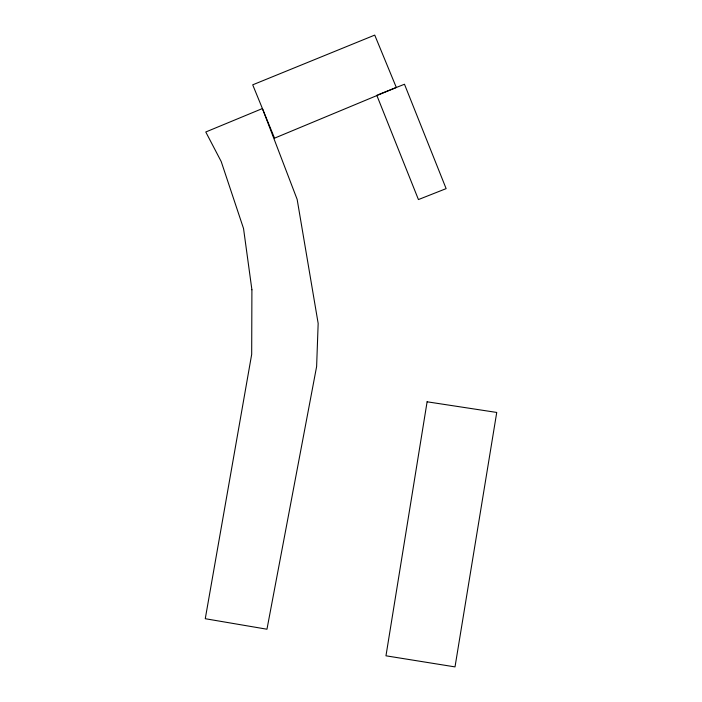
<?xml version="1.0" encoding="UTF-8"?>
<svg xmlns="http://www.w3.org/2000/svg" width="702" height="702" viewBox="0 0 702 702"><rect width="100%" height="100%" fill="white"/><g stroke="black" fill="none" stroke-linecap="round" stroke-linejoin="round"><path stroke-width="1.05" d="M377.773 94.867L404.475 84.24L446.13 188.627L418.436 199.57L376.781 95.261M251.904 289.777L251.685 354.343L205.265 618.716L266.962 629.22L316.62 366.532L318.164 323.42L297.157 199.421L262.416 108.556L205.774 131.994L221.2 161.521L243.533 228.51L251.904 289.777M427.106 401.798L385.968 655.808L455.01 666.9L496.735 412.443L427.106 401.798M396.323 87.478L274.535 138.162L252.711 84.828L374.728 35.1L396.323 87.478"/></g></svg>
